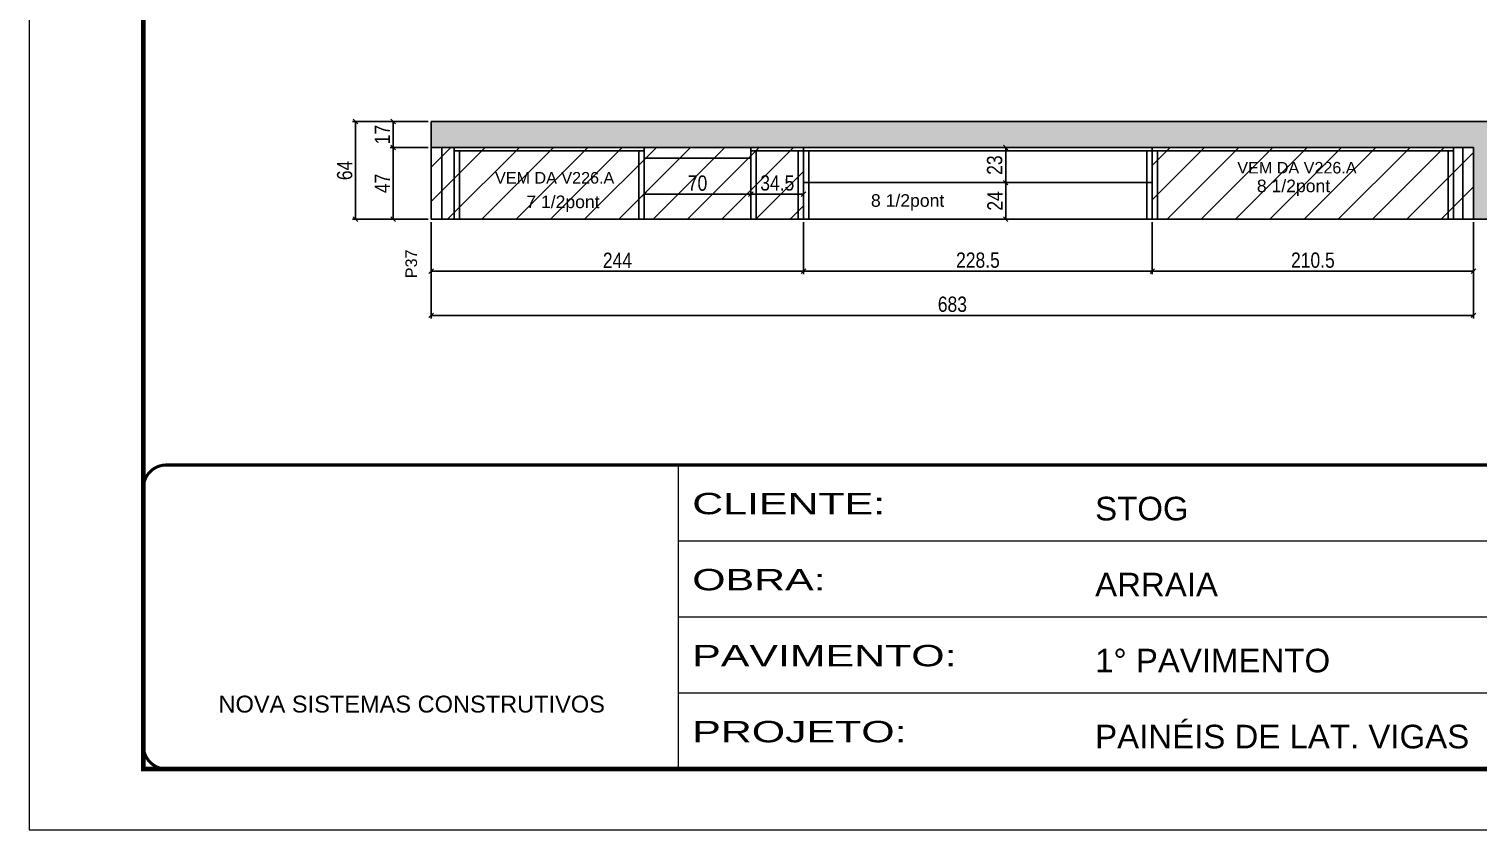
# Model space of a CAD drawing. Extents: x -3394 to 16474, y -5031 to 14397.
# Drawn here: x 4272 to 5222, y 7604 to 8129 of the extents above; entities that cross this region are included whole.
import ezdxf

# ---------------------------------------------------------------- set-up
doc = ezdxf.new("R2010")
doc.units = 0
doc.linetypes.add('CONTINUO', pattern=[0])
doc.linetypes.add('DASHED', pattern=[0.75, 0.5, -0.25])
doc.layers.get('0').update_dxf_attribs({"linetype": 'CONTINUOUS'})
doc.layers.get('Defpoints').update_dxf_attribs({"linetype": 'CONTINUOUS'})
for name, color, linetype in [('COTA', 241, 'CONTINUOUS'), ('NOMENCLATURA', 7, 'CONTINUOUS'), ('Painéis', 200, 'CONTINUOUS'), ('PONTALETE', 7, 'CONTINUOUS'), ('SARR_2.2x7', 40, 'CONTINUOUS'), ('SARR_3.5x7', 81, 'CONTINUOUS')]:
    doc.layers.add(name, color=color, linetype=linetype)
for name, color, linetype, lineweight in [('Folhas', 255, 'CONTINUOUS', 9), ('REAPROVEITAMENTO', 251, 'CONTINUOUS', 9), ('SARRAFO DE PRESSAO', 251, 'DASHED', 9)]:
    doc.layers.add(name, color=color, linetype=linetype, lineweight=lineweight)
doc.styles.add('ARIAL', font='arial.ttf')
doc.styles.add('COTA TECNICA', font='techl___.ttf', dxfattribs={"height": 10})
doc.styles.add('Tecnologia', font='')
doc.styles.get('Tecnologia').set_extended_font_data('Forgotten Futurist')
doc.dimstyles.new('PAINEL', dxfattribs={"dimtxt": 10, "dimasz": 3, "dimexe": 3, "dimexo": 3, "dimgap": 3, "dimtad": 1, "dimdec": 1, "dimzin": 12, "dimdsep": 46, "dimtxsty": 'COTA TECNICA', "dimblk1": 'OBLIQUE', "dimblk2": 'OBLIQUE', "dimsah": 1, "dimcen": 0.9, "dimclrd": 4, "dimclre": 4, "dimclrt": 240, "dimadec": 1, "dimazin": 3, "dimtfac": 1, "dimtdec": 1, "dimtmove": 0, "dimatfit": 3, "dimfxl": 1, "dimtolj": 1, "dimtzin": 12, "dimarcsym": 0})

# ---------------------------------------------------------------- blocks, each defined once
blk = doc.blocks.new('9999999999')
at = {"color": 30, "linetype": 'CONTINUO'}
for p, q in [((98564.56, 34230.21), (98564.56, 34429.45)), ((98564.56, 34379.64), (99583.98, 34379.64)), ((98564.56, 34329.83), (99487.98, 34329.83)), ((98564.56, 34280.02), (99487.98, 34280.02))]:
    blk.add_line(p, q, dxfattribs=at)
at = {"color": 30, "linetype": 'CONTINUO', "const_width": 2}
blk.add_lwpolyline([(99583.98, 34230.21), (99583.98, 34414.45, 0.414214), (99568.98, 34429.45), (98228.98, 34429.45, 0.414214), (98213.98, 34414.45), (98213.98, 34245.21, 0.414214), (98228.98, 34230.21), (99583.98, 34230.21)], format="xyb", dxfattribs=at)
at = {"layer": 'Folhas'}
blk.add_lwpolyline([(98138.98, 34190.21), (99623.98, 34190.21), (99623.98, 35240.21), (98138.98, 35240.21)], close=True, dxfattribs=at)
at = {"layer": 'Folhas', "color": 30, "const_width": 3}
blk.add_lwpolyline([(98213.98, 34230.21), (99583.98, 34230.21), (99583.98, 35200.21), (98213.98, 35200.21)], close=True, dxfattribs=at)
at = {"color": 7, "linetype": 'Continuous', "ltscale": 5, "style": 'ARIAL'}
for s, height, p in [('STOG', 15.483, (98837.68, 34393.13)), ('ARRAIA', 15.483, (98837.68, 34343.32)), ('1° PAVIMENTO', 15.4829, (98837.68, 34293.51)), ('NOVA SISTEMAS CONSTRUTIVOS', 11.0592, (98263.19, 34267.21)), ('PAINÉIS DE LAT. VIGAS', 15.4829, (98837.68, 34243.7))]:
    blk.add_text(s, height=height, dxfattribs=at).set_placement(p)
at = {"layer": 'Folhas', "color": 7, "style": 'Tecnologia', "width": 1.5}
for s, p in [('CLIENTE:', (98573.65, 34397.17)), ('OBRA:', (98573.65, 34347.31)), ('PAVIMENTO:', (98573.65, 34297.5)), ('PROJETO:', (98573.65, 34247.69))]:
    blk.add_text(s, height=14, dxfattribs=at).set_placement(p)
blk = doc.blocks.new('_Oblique')
at = {"color": 0, "linetype": 'ByBlock', "lineweight": -2}
blk.add_line((-0.5, -0.5), (0.5, 0.5), dxfattribs=at)
blk = doc.blocks.new('*D590')
at = {"layer": 'COTA', "color": 4, "linetype": 'Continuous', "lineweight": -2, "transparency": 16777216}
for p, q in [((5008.38, 8001.97), (5008.38, 7968)), ((5218.88, 8001.97), (5218.88, 7968)), ((5218.88, 7970), (5008.38, 7970))]:
    blk.add_line(p, q, dxfattribs=at)
at = {"layer": 'Defpoints', "color": 0, "linetype": 'Continuous', "transparency": 16777216}
for p in [(5008.38, 8003.97), (5218.88, 8003.97), (5008.38, 7970)]:
    blk.add_point(p, dxfattribs=at)
at = {"layer": 'COTA', "color": 4, "linetype": 'Continuous', "lineweight": -2, "transparency": 16777216, "xscale": 3, "yscale": 3, "zscale": 3, "rotation": 180}
blk.add_blockref('_Oblique', (5008.38, 7970), dxfattribs=at)
at = {"layer": 'COTA', "color": 4, "linetype": 'Continuous', "lineweight": -2, "transparency": 16777216, "xscale": 3, "yscale": 3, "zscale": 3}
blk.add_blockref('_Oblique', (5218.88, 7970), dxfattribs=at)
at = {"layer": 'COTA', "color": 240, "linetype": 'Continuous', "transparency": 16777216, "insert": (5113.63, 7977.11), "char_height": 10, "attachment_point": 5, "style": 'COTA TECNICA'}
blk.add_mtext('\\A1;210.5', dxfattribs=at)
blk = doc.blocks.new('*D591')
at = {"layer": 'COTA', "color": 4, "linetype": 'Continuous', "lineweight": -2, "transparency": 16777216}
for p, q in [((4535.85, 8001.97), (4535.85, 7968)), ((4779.85, 8001.97), (4779.85, 7968)), ((4779.85, 7970), (4535.85, 7970))]:
    blk.add_line(p, q, dxfattribs=at)
at = {"layer": 'Defpoints', "color": 0, "linetype": 'Continuous', "transparency": 16777216}
for p in [(4535.85, 8003.97), (4779.85, 8003.97), (4535.85, 7970)]:
    blk.add_point(p, dxfattribs=at)
at = {"layer": 'COTA', "color": 4, "linetype": 'Continuous', "lineweight": -2, "transparency": 16777216, "xscale": 3, "yscale": 3, "zscale": 3, "rotation": 180}
blk.add_blockref('_Oblique', (4535.85, 7970), dxfattribs=at)
at = {"layer": 'COTA', "color": 4, "linetype": 'Continuous', "lineweight": -2, "transparency": 16777216, "xscale": 3, "yscale": 3, "zscale": 3}
blk.add_blockref('_Oblique', (4779.85, 7970), dxfattribs=at)
at = {"layer": 'COTA', "color": 240, "linetype": 'Continuous', "transparency": 16777216, "insert": (4657.85, 7977.07), "char_height": 10, "attachment_point": 5, "style": 'COTA TECNICA'}
blk.add_mtext('\\A1;244', dxfattribs=at)
blk = doc.blocks.new('*D592')
at = {"layer": 'COTA', "color": 4, "linetype": 'Continuous', "lineweight": -2, "transparency": 16777216}
for p, q in [((4535.85, 8001.97), (4535.85, 7938.98)), ((5218.88, 8001.97), (5218.88, 7938.98)), ((5218.88, 7940.98), (4535.85, 7940.98))]:
    blk.add_line(p, q, dxfattribs=at)
at = {"layer": 'Defpoints', "color": 0, "linetype": 'Continuous', "transparency": 16777216}
for p in [(4535.85, 8003.97), (5218.88, 8003.97), (4535.85, 7940.98)]:
    blk.add_point(p, dxfattribs=at)
at = {"layer": 'COTA', "color": 4, "linetype": 'Continuous', "lineweight": -2, "transparency": 16777216, "xscale": 3, "yscale": 3, "zscale": 3, "rotation": 180}
blk.add_blockref('_Oblique', (4535.85, 7940.98), dxfattribs=at)
at = {"layer": 'COTA', "color": 4, "linetype": 'Continuous', "lineweight": -2, "transparency": 16777216, "xscale": 3, "yscale": 3, "zscale": 3}
blk.add_blockref('_Oblique', (5218.88, 7940.98), dxfattribs=at)
at = {"layer": 'COTA', "color": 240, "linetype": 'Continuous', "transparency": 16777216, "insert": (4877.37, 7948.22), "char_height": 10, "attachment_point": 5, "style": 'COTA TECNICA'}
blk.add_mtext('\\A1;683', dxfattribs=at)
blk = doc.blocks.new('*D593')
at = {"layer": 'COTA', "color": 4, "linetype": 'Continuous', "lineweight": -2, "transparency": 16777216}
for p, q in [((4533.85, 8050.97), (4508.81, 8050.97)), ((4510.81, 8003.97), (4510.81, 8050.97)), ((4533.85, 8003.97), (4508.81, 8003.97))]:
    blk.add_line(p, q, dxfattribs=at)
at = {"layer": 'Defpoints', "color": 0, "linetype": 'Continuous', "transparency": 16777216}
for p in [(4510.81, 8050.97), (4535.85, 8050.97), (4535.85, 8003.97)]:
    blk.add_point(p, dxfattribs=at)
at = {"layer": 'COTA', "color": 4, "linetype": 'Continuous', "lineweight": -2, "transparency": 16777216, "xscale": 3, "yscale": 3, "zscale": 3}
for p, rotation in [((4510.81, 8050.97), 90), ((4510.81, 8003.97), 270)]:
    blk.add_blockref('_Oblique', p, dxfattribs=dict(at, rotation=rotation))
at = {"layer": 'COTA', "color": 240, "linetype": 'Continuous', "transparency": 16777216, "insert": (4503.74, 8027.47), "char_height": 10, "attachment_point": 5, "rotation": 90, "style": 'COTA TECNICA'}
blk.add_mtext('\\A1;47', dxfattribs=at)
blk = doc.blocks.new('*D594')
at = {"layer": 'COTA', "color": 4, "linetype": 'Continuous', "lineweight": -2, "transparency": 16777216}
for p, q in [((4533.85, 8067.97), (4508.81, 8067.97)), ((4510.81, 8050.97), (4510.81, 8067.97)), ((4533.85, 8050.97), (4508.81, 8050.97))]:
    blk.add_line(p, q, dxfattribs=at)
at = {"layer": 'Defpoints', "color": 0, "linetype": 'Continuous', "transparency": 16777216}
for p in [(4510.81, 8067.97), (4535.85, 8067.97), (4535.85, 8050.97)]:
    blk.add_point(p, dxfattribs=at)
at = {"layer": 'COTA', "color": 4, "linetype": 'Continuous', "lineweight": -2, "transparency": 16777216, "xscale": 3, "yscale": 3, "zscale": 3}
for p, rotation in [((4510.81, 8067.97), 90), ((4510.81, 8050.97), 270)]:
    blk.add_blockref('_Oblique', p, dxfattribs=dict(at, rotation=rotation))
at = {"layer": 'COTA', "color": 240, "linetype": 'Continuous', "transparency": 16777216, "insert": (4503.74, 8059.47), "char_height": 10, "attachment_point": 5, "rotation": 90, "style": 'COTA TECNICA'}
blk.add_mtext('\\A1;17', dxfattribs=at)
blk = doc.blocks.new('*D595')
at = {"layer": 'COTA', "color": 4, "linetype": 'Continuous', "lineweight": -2, "transparency": 16777216}
for p, q in [((4533.85, 8067.97), (4484.25, 8067.97)), ((4486.25, 8067.97), (4486.25, 8003.97)), ((4533.85, 8003.97), (4484.25, 8003.97))]:
    blk.add_line(p, q, dxfattribs=at)
at = {"layer": 'Defpoints', "color": 0, "linetype": 'Continuous', "transparency": 16777216}
for p in [(4535.85, 8067.97), (4486.25, 8003.97), (4535.85, 8003.97)]:
    blk.add_point(p, dxfattribs=at)
at = {"layer": 'COTA', "color": 4, "linetype": 'Continuous', "lineweight": -2, "transparency": 16777216, "xscale": 3, "yscale": 3, "zscale": 3}
for p, rotation in [((4486.25, 8067.97), 90), ((4486.25, 8003.97), 270)]:
    blk.add_blockref('_Oblique', p, dxfattribs=dict(at, rotation=rotation))
at = {"layer": 'COTA', "color": 240, "linetype": 'Continuous', "transparency": 16777216, "insert": (4479.15, 8035.97), "char_height": 10, "attachment_point": 5, "rotation": 90, "style": 'COTA TECNICA'}
blk.add_mtext('\\A1;64', dxfattribs=at)
blk = doc.blocks.new('*D596')
at = {"layer": 'COTA', "color": 4, "linetype": 'Continuous', "lineweight": -2, "transparency": 16777216}
for p, q in [((4779.85, 8001.97), (4779.85, 7968)), ((5008.38, 8001.97), (5008.38, 7968)), ((4779.85, 7970), (5008.38, 7970))]:
    blk.add_line(p, q, dxfattribs=at)
at = {"layer": 'Defpoints', "color": 0, "linetype": 'Continuous', "transparency": 16777216}
for p in [(4779.85, 8003.97), (5008.38, 8003.97), (5008.38, 7970)]:
    blk.add_point(p, dxfattribs=at)
at = {"layer": 'COTA', "color": 4, "linetype": 'Continuous', "lineweight": -2, "transparency": 16777216, "xscale": 3, "yscale": 3, "zscale": 3, "rotation": 180}
blk.add_blockref('_Oblique', (4779.85, 7970), dxfattribs=at)
at = {"layer": 'COTA', "color": 4, "linetype": 'Continuous', "lineweight": -2, "transparency": 16777216, "xscale": 3, "yscale": 3, "zscale": 3}
blk.add_blockref('_Oblique', (5008.38, 7970), dxfattribs=at)
at = {"layer": 'COTA', "color": 240, "linetype": 'Continuous', "transparency": 16777216, "insert": (4894.12, 7977.13), "char_height": 10, "attachment_point": 5, "style": 'COTA TECNICA'}
blk.add_mtext('\\A1;228.5', dxfattribs=at)
blk = doc.blocks.new('*D2119')
at = {"layer": 'COTA', "color": 4, "linetype": 'Continuous', "lineweight": -2, "transparency": 16777216}
for p, q in [((4675.35, 8041.97), (4675.35, 8018.49)), ((4745.35, 8041.97), (4745.35, 8018.49)), ((4675.35, 8020.49), (4745.35, 8020.49))]:
    blk.add_line(p, q, dxfattribs=at)
at = {"layer": 'Defpoints', "color": 0, "linetype": 'Continuous', "transparency": 16777216}
for p in [(4675.35, 8043.97), (4745.35, 8043.97), (4745.35, 8020.49)]:
    blk.add_point(p, dxfattribs=at)
at = {"layer": 'COTA', "color": 4, "linetype": 'Continuous', "lineweight": -2, "transparency": 16777216, "xscale": 3, "yscale": 3, "zscale": 3, "rotation": 180}
blk.add_blockref('_Oblique', (4675.35, 8020.49), dxfattribs=at)
at = {"layer": 'COTA', "color": 4, "linetype": 'Continuous', "lineweight": -2, "transparency": 16777216, "xscale": 3, "yscale": 3, "zscale": 3}
blk.add_blockref('_Oblique', (4745.35, 8020.49), dxfattribs=at)
at = {"layer": 'COTA', "color": 240, "linetype": 'Continuous', "transparency": 16777216, "insert": (4710.35, 8027.59), "char_height": 10, "attachment_point": 5, "style": 'COTA TECNICA'}
blk.add_mtext('\\A1;70', dxfattribs=at)
blk = doc.blocks.new('*D2120')
at = {"layer": 'COTA', "color": 4, "linetype": 'Continuous', "lineweight": -2, "transparency": 16777216}
for p, q in [((4745.35, 8005.97), (4745.35, 8022.49)), ((4745.35, 8020.49), (4779.85, 8020.49)), ((4779.85, 8005.97), (4779.85, 8022.49))]:
    blk.add_line(p, q, dxfattribs=at)
at = {"layer": 'Defpoints', "color": 0, "linetype": 'Continuous', "transparency": 16777216}
for p in [(4779.85, 8020.49), (4745.35, 8003.97), (4779.85, 8003.97)]:
    blk.add_point(p, dxfattribs=at)
at = {"layer": 'COTA', "color": 4, "linetype": 'Continuous', "lineweight": -2, "transparency": 16777216, "xscale": 3, "yscale": 3, "zscale": 3, "rotation": 180}
blk.add_blockref('_Oblique', (4745.35, 8020.49), dxfattribs=at)
at = {"layer": 'COTA', "color": 4, "linetype": 'Continuous', "lineweight": -2, "transparency": 16777216, "xscale": 3, "yscale": 3, "zscale": 3}
blk.add_blockref('_Oblique', (4779.85, 8020.49), dxfattribs=at)
at = {"layer": 'COTA', "color": 240, "linetype": 'Continuous', "transparency": 16777216, "insert": (4762.6, 8027.71), "char_height": 10, "attachment_point": 5, "style": 'COTA TECNICA'}
blk.add_mtext('\\A1;34.5', dxfattribs=at)
blk = doc.blocks.new('*D2142')
at = {"layer": 'COTA', "color": 4, "linetype": 'Continuous', "lineweight": -2, "transparency": 16777216}
for p, q in [((4896.12, 8027.97), (4914.31, 8027.97)), ((4912.31, 8003.97), (4912.31, 8027.97)), ((4879.37, 8003.97), (4914.31, 8003.97))]:
    blk.add_line(p, q, dxfattribs=at)
at = {"layer": 'Defpoints', "color": 0, "linetype": 'Continuous', "transparency": 16777216}
for p in [(4894.12, 8027.97), (4912.31, 8027.97), (4877.37, 8003.97)]:
    blk.add_point(p, dxfattribs=at)
at = {"layer": 'COTA', "color": 4, "linetype": 'Continuous', "lineweight": -2, "transparency": 16777216, "xscale": 3, "yscale": 3, "zscale": 3}
for p, rotation in [((4912.31, 8027.97), 90), ((4912.31, 8003.97), 270)]:
    blk.add_blockref('_Oblique', p, dxfattribs=dict(at, rotation=rotation))
at = {"layer": 'COTA', "color": 240, "linetype": 'Continuous', "transparency": 16777216, "insert": (4905.23, 8015.97), "char_height": 10, "attachment_point": 5, "rotation": 90, "style": 'COTA TECNICA'}
blk.add_mtext('\\A1;24', dxfattribs=at)
blk = doc.blocks.new('*D2143')
at = {"layer": 'COTA', "color": 4, "linetype": 'Continuous', "lineweight": -2, "transparency": 16777216}
for p, q in [((4896.12, 8050.97), (4914.31, 8050.97)), ((4912.31, 8027.97), (4912.31, 8050.97)), ((4896.12, 8027.97), (4914.31, 8027.97))]:
    blk.add_line(p, q, dxfattribs=at)
at = {"layer": 'Defpoints', "color": 0, "linetype": 'Continuous', "transparency": 16777216}
for p in [(4894.12, 8050.97), (4912.31, 8050.97), (4894.12, 8027.97)]:
    blk.add_point(p, dxfattribs=at)
at = {"layer": 'COTA', "color": 4, "linetype": 'Continuous', "lineweight": -2, "transparency": 16777216, "xscale": 3, "yscale": 3, "zscale": 3}
for p, rotation in [((4912.31, 8050.97), 90), ((4912.31, 8027.97), 270)]:
    blk.add_blockref('_Oblique', p, dxfattribs=dict(at, rotation=rotation))
at = {"layer": 'COTA', "color": 240, "linetype": 'Continuous', "transparency": 16777216, "insert": (4905.09, 8039.47), "char_height": 10, "attachment_point": 5, "rotation": 90, "style": 'COTA TECNICA'}
blk.add_mtext('\\A1;23', dxfattribs=at)

msp = doc.modelspace()

# ---------------------------------------------------------------- hatches: boundary and pattern name
at = {"layer": 'COTA', "linetype": 'Continuous'}
h = msp.add_hatch(dxfattribs=at)
h.set_pattern_fill('AR-CONC', color=256, scale=0.05)
h.set_pattern_definition([(50, (-1585, 0), (9.1092334, -0.7969543), [0.9525, -10.4775]), (355, (-1585, 0), (-1.762171, 9.552842), [0.762, -8.382029]), (100.45144, (-1584.241, -0.066), (7.347062, 8.7558876), [0.8095004, -8.904512]), (46.1842, (-1585, 2.54), (13.553952, -2.102116), [1.42875, -15.71625]), (96.63556, (-1583.87, 2.365), (11.870207, 12.371306), [1.214251, -13.35678]), (351.18415, (-1585, 2.54), (11.870207, 12.371306), [1.142998, -12.572987]), (21, (-1583.73, 1.905), (7.5807196, -5.11326), [0.9525, -10.4775]), (326, (-1583.73, 1.905), (3.0901014, 9.209398), [0.762, -8.382]), (71.451445, (-1583.098, 1.479), (10.670821, 4.0961384), [0.8095004, -8.904497]), (37.5, (-1585, 0), (0.1544302, 4.2277519), [0, -8.2804, 0, -8.509, 0, -8.41375]), (7.5, (-1585, 0), (3.3409831, 5.0090287), [0, -4.8514, 0, -8.0899, 0, -3.20675]), (327.5, (-1587.832, 0), (6.7795298, -0.2864372), [0, -3.175, 0, -9.906, 0, -13.1445]), (317.5, (-1589.102, 0), (7.406459, 1.2713246), [0, -4.1275, 0, -6.5786, 0, -9.3345])])
h.paths.add_polyline_path([(5241.88, 8067.97), (4535.85, 8067.97), (4535.85, 8050.97), (5218.88, 8050.97), (5218.88, 8003.97), (5241.88, 8003.97)])
at = {"layer": 'REAPROVEITAMENTO', "linetype": 'Continuous'}
h = msp.add_hatch(dxfattribs=at)
h.set_pattern_fill('ANSI31', color=256, scale=5)
h.paths.add_polyline_path([(4535.85, 8050.97), (4535.85, 8003.97), (4779.85, 8003.97), (4779.85, 8050.97)])
h = msp.add_hatch(dxfattribs=at)
h.set_pattern_fill('ANSI31', color=256, scale=5)
h.paths.add_polyline_path([(5218.88, 8003.97), (5218.88, 8050.97), (5008.38, 8050.97), (5008.38, 8003.97)])

# ---------------------------------------------------------------- linework, layer by layer
at = {"layer": 'COTA', "linetype": 'Continuous'}
for p, q in [((4535.85, 8050.97), (4535.85, 8067.97)), ((5241.88, 8067.97), (4535.85, 8067.97)), ((5218.88, 8003.97), (5241.88, 8003.97))]:
    msp.add_line(p, q, dxfattribs=at)
at = {"layer": 'Painéis', "linetype": 'Continuous'}
for p, q in [((5218.88, 8050.97), (4535.85, 8050.97)), ((4535.85, 8050.97), (4535.85, 8003.97)), ((4779.85, 8050.97), (4779.85, 8003.97)), ((5008.38, 8050.97), (5008.38, 8003.97)), ((5218.88, 8050.97), (5218.88, 8003.97)), ((5008.38, 8027.97), (4779.85, 8027.97)), ((5218.88, 8003.97), (4535.85, 8003.97))]:
    msp.add_line(p, q, dxfattribs=at)
at = {"layer": 'SARR_2.2x7', "ltscale": 25}
for p, q in [((4542.85, 8050.97), (4542.85, 8003.97)), ((5211.88, 8050.97), (5211.88, 8003.97)), ((4745.35, 8043.97), (4675.35, 8043.97))]:
    msp.add_line(p, q, dxfattribs=at)
for points in [[(4675.35, 8048.77), (4550.85, 8048.77), (4550.85, 8050.97), (4675.35, 8050.97)], [(4745.35, 8048.77), (4779.85, 8048.77), (4779.85, 8050.97), (4745.35, 8050.97)], [(5008.38, 8048.77), (4779.85, 8048.77), (4779.85, 8050.97), (5008.38, 8050.97)]]:
    msp.add_lwpolyline(points, close=True, dxfattribs=at)
at = {"layer": 'SARR_2.2x7', "ltscale": 25, "elevation": 0}
msp.add_lwpolyline([(5008.38, 8048.77), (5205.88, 8048.77), (5205.88, 8050.97), (5008.38, 8050.97)], close=True, dxfattribs=at)
at = {"layer": 'SARR_3.5x7'}
for points in [[(4550.85, 8003.97), (4554.35, 8003.97), (4554.35, 8048.77), (4550.85, 8048.77)], [(4675.35, 8003.97), (4671.85, 8003.97), (4671.85, 8048.77), (4675.35, 8048.77)], [(4748.85, 8003.97), (4745.35, 8003.97), (4745.35, 8048.77), (4748.85, 8048.77)], [(4776.35, 8003.97), (4779.85, 8003.97), (4779.85, 8048.77), (4776.35, 8048.77)], [(4783.35, 8003.97), (4779.85, 8003.97), (4779.85, 8048.77), (4783.35, 8048.77)], [(5008.38, 8003.97), (5004.88, 8003.97), (5004.88, 8048.77), (5008.38, 8048.77)], [(5011.88, 8003.97), (5008.38, 8003.97), (5008.38, 8048.77), (5011.88, 8048.77)]]:
    msp.add_lwpolyline(points, close=True, dxfattribs=at)
at = {"layer": 'SARR_3.5x7', "elevation": 0}
msp.add_lwpolyline([(5205.88, 8003.97), (5202.38, 8003.97), (5202.38, 8048.77), (5205.88, 8048.77)], close=True, dxfattribs=at)

# ---------------------------------------------------------------- block references
at = {"layer": 'SARRAFO DE PRESSAO', "color": 6, "linetype": 'ByBlock'}
msp.add_blockref('9999999999', (-93866.77, -26586.53), dxfattribs=at)

# ---------------------------------------------------------------- texts
at = {"layer": 'NOMENCLATURA', "linetype": 'Continuous', "style": 'ARIAL'}
for p in [(5064.12, 8033.98), (4577.64, 8027.36)]:
    msp.add_text('VEM DA V226.A', height=7.5671, dxfattribs=at).set_placement(p)
msp.add_text('P37', height=7.567, rotation=90, dxfattribs=at).set_placement((4526.51, 7965.36))
at = {"layer": 'PONTALETE', "linetype": 'Continuous', "style": 'ARIAL'}
for s, p in [('8 1/2pont', (5076.91, 8021.71)), ('8 1/2pont', (4824, 8012.14)), ('7 1/2pont', (4598.11, 8011.27))]:
    msp.add_text(s, height=8.25, dxfattribs=at).set_placement(p)

# ---------------------------------------------------------------- dimensions: what is measured, and where the dimension line sits
at = {"layer": 'COTA', "linetype": 'Continuous'}
for base, p1, p2, angle, override, picture, middle in [((4486.25, 8003.97), (4535.85, 8067.97), (4535.85, 8003.97), 90, {"dimexe": 2, "dimexo": 2, "dimgap": 2, "dimadec": 8, "dimtix": 1, "dimatfit": 2, "dimldrblk": 'Oblique'}, '*D595', (4479.15, 8035.97)), ((4510.81, 8067.97), (4535.85, 8050.97), (4535.85, 8067.97), 90, {"dimexe": 2, "dimexo": 2, "dimgap": 2, "dimadec": 8, "dimtix": 1, "dimatfit": 2, "dimldrblk": 'Oblique'}, '*D594', (4503.74, 8059.47)), ((4510.81, 8050.97), (4535.85, 8003.97), (4535.85, 8050.97), 90, {"dimexe": 2, "dimexo": 2, "dimgap": 2, "dimadec": 8, "dimtix": 1, "dimatfit": 2, "dimldrblk": 'Oblique'}, '*D593', (4503.74, 8027.47)), ((4912.31, 8050.97), (4894.12, 8027.97), (4894.12, 8050.97), 90, {"dimexe": 2, "dimexo": 2, "dimgap": 2, "dimadec": 8, "dimtix": 1, "dimtmove": 1, "dimatfit": 2, "dimldrblk": 'Oblique'}, '*D2143', (4905.09, 8039.47)), ((4912.31, 8027.97), (4877.37, 8003.97), (4894.12, 8027.97), 90, {"dimexe": 2, "dimexo": 2, "dimgap": 2, "dimadec": 8, "dimtix": 1, "dimatfit": 2, "dimldrblk": 'Oblique'}, '*D2142', (4905.23, 8015.97)), ((4535.85, 7970), (4779.85, 8003.97), (4535.85, 8003.97), 180, {"dimexe": 2, "dimexo": 2, "dimgap": 2, "dimadec": 8, "dimtix": 1, "dimatfit": 2, "dimldrblk": 'Oblique'}, '*D591', (4657.85, 7977.07)), ((4535.85, 7940.98), (5218.88, 8003.97), (4535.85, 8003.97), 180, {"dimexe": 2, "dimexo": 2, "dimgap": 2, "dimadec": 8, "dimtix": 1, "dimatfit": 2, "dimldrblk": 'Oblique'}, '*D592', (4877.37, 7948.22)), ((5008.38, 7970), (5218.88, 8003.97), (5008.38, 8003.97), 180, {"dimexe": 2, "dimexo": 2, "dimgap": 2, "dimadec": 8, "dimtix": 1, "dimatfit": 2, "dimldrblk": 'Oblique'}, '*D590', (5113.63, 7977.11))]:
    dim = msp.add_linear_dim(base=base, p1=p1, p2=p2, angle=angle, dimstyle='PAINEL', override=override, dxfattribs=at)
    dim.commit()
    dim.dimension.update_dxf_attribs({"geometry": picture, "text_midpoint": middle})
for base, p1, p2, picture, middle in [((4745.35, 8020.49), (4675.35, 8043.97), (4745.35, 8043.97), '*D2119', (4710.35, 8027.59)), ((4779.85, 8020.49), (4745.35, 8003.97), (4779.85, 8003.97), '*D2120', (4762.6, 8027.71)), ((5008.38, 7970), (4779.85, 8003.97), (5008.38, 8003.97), '*D596', (4894.12, 7977.13))]:
    dim = msp.add_linear_dim(base=base, p1=p1, p2=p2, dimstyle='PAINEL', override={"dimexe": 2, "dimexo": 2, "dimgap": 2, "dimadec": 8, "dimtix": 1, "dimatfit": 2, "dimldrblk": 'Oblique'}, dxfattribs=at)
    dim.commit()
    dim.dimension.update_dxf_attribs({"geometry": picture, "text_midpoint": middle})

doc.saveas('drawing.dxf')
